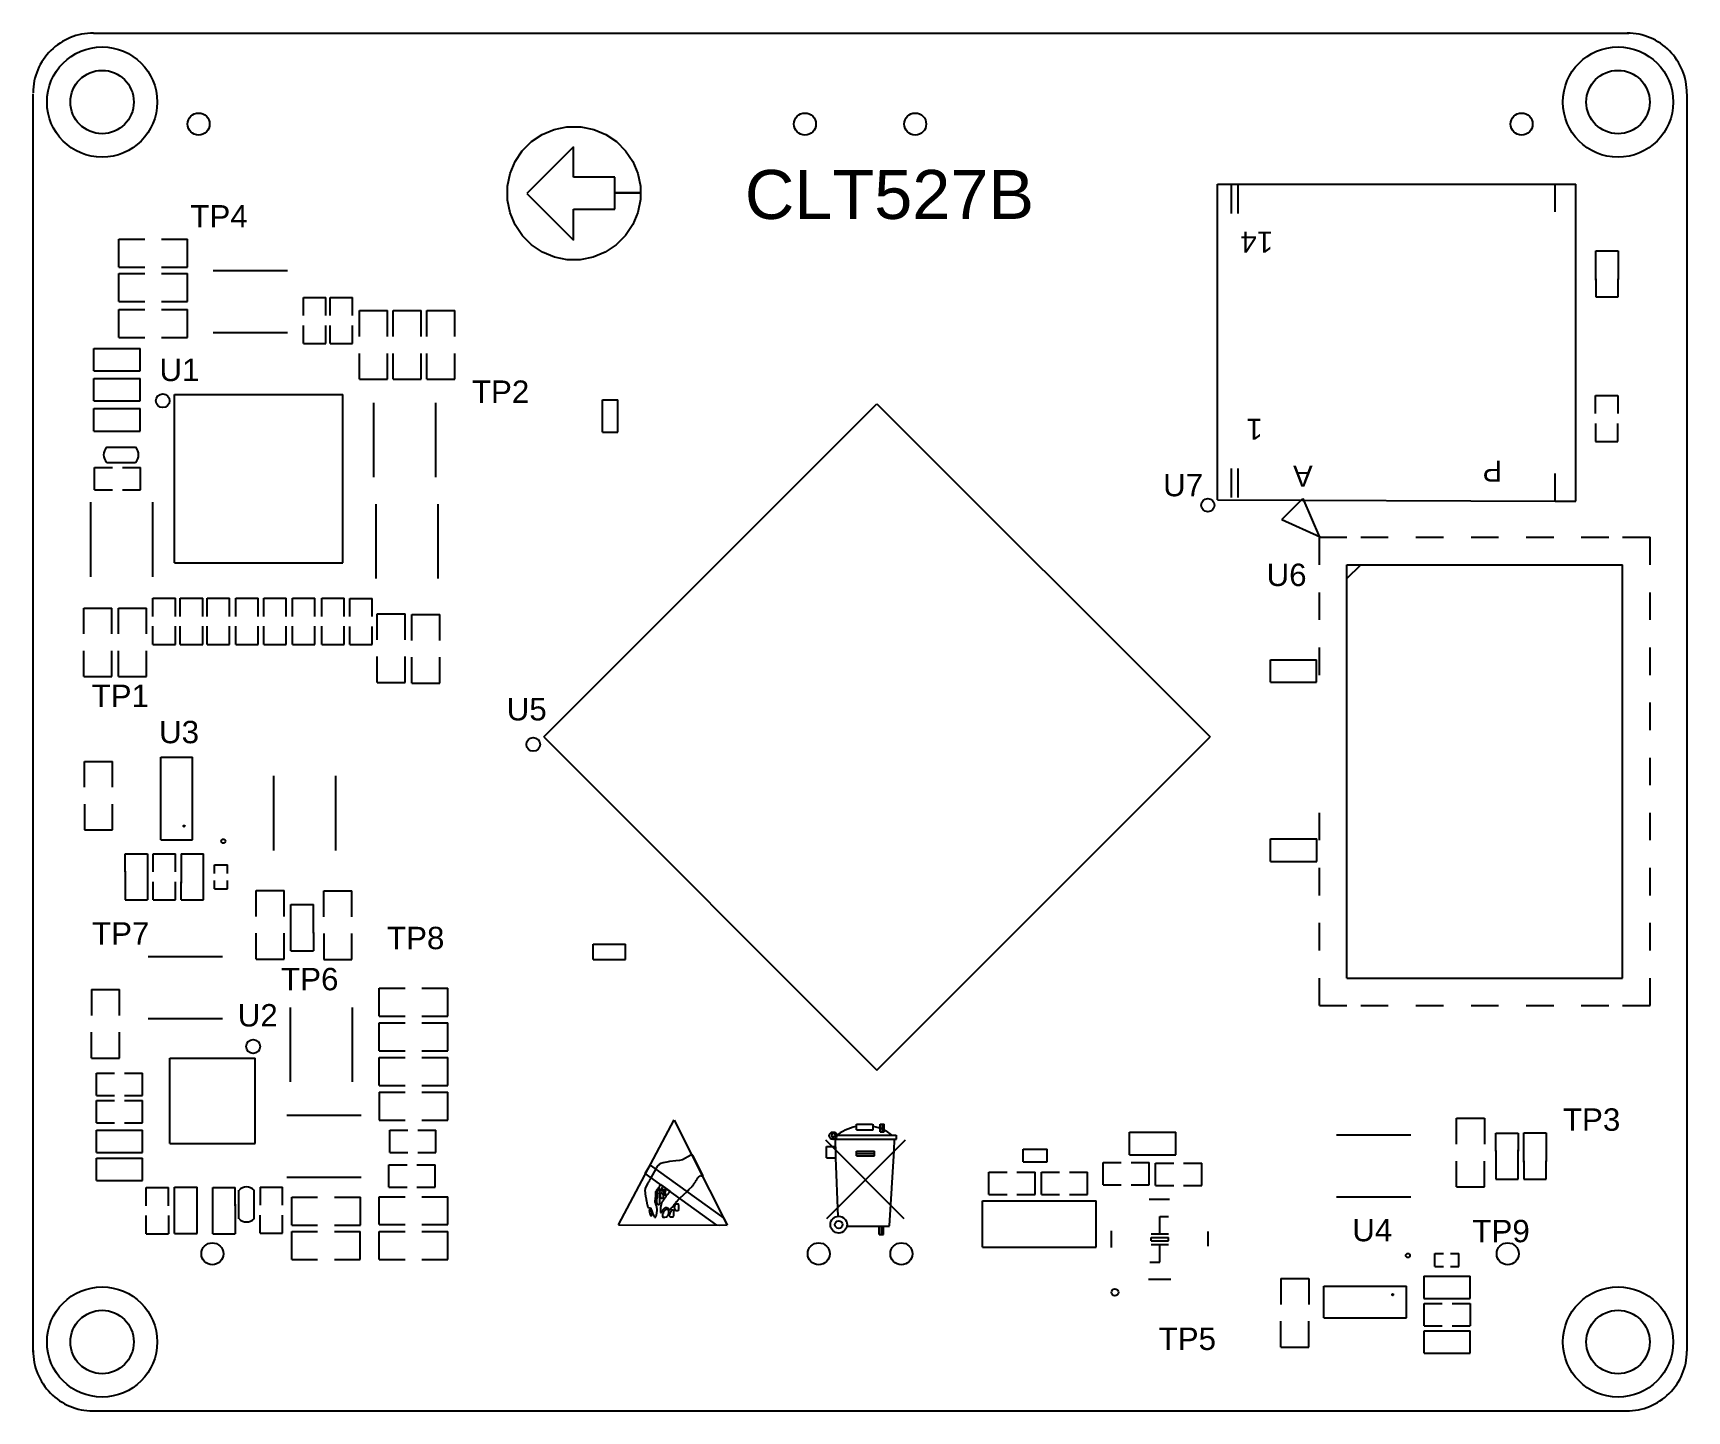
# Model space of a CAD drawing. Header units: inches. Extents: x 0 to 60, y 0 to 50.
import ezdxf

# ---------------------------------------------------------------- set-up
doc = ezdxf.new("R2010")
doc.units = ezdxf.units.IN
for name, color, linetype in [('Mechanical 1', 6, 'Continuous'), ('Multi-Layer', 9, 'Continuous'), ('Pad Holes', 156, 'Continuous'), ('Top Overlay', 2, 'Continuous')]:
    doc.layers.add(name, color=color, linetype=linetype)
doc.styles.add('Arial', font='', dxfattribs={"height": 0.2})
doc.styles.get('Arial').set_extended_font_data('Arial')

msp = doc.modelspace()

# ---------------------------------------------------------------- linework, layer by layer
at = {"layer": 'Mechanical 1'}
for p, q in [((2.185, 50.002), (57.9, 50.002)), ((0, 2.136), (0, 47.802)), ((60, 47.802), (60, 2.165)), ((2.096, 0.002), (57.816, 0.002))]:
    msp.add_line(p, q, dxfattribs=at)
for centre, start, end in [((2.173, 47.828), 89.67987, 179.67993), ((57.826, 47.83), 359.67987, 89.67993), ((2.175, 2.175), 179.67987, 269.67993), ((57.828, 2.177), 269.67987, 359.67993)]:
    msp.add_arc(centre, 2.175, start, end, dxfattribs=at)
at = {"layer": 'Multi-Layer'}
for centre, radius in [((2.503, 47.502), 2), ((57.503, 47.502), 2), ((6.003, 46.702), 0.4), ((28.003, 46.702), 0.4), ((32.003, 46.702), 0.4), ((54.003, 46.702), 0.4), ((6.503, 5.702), 0.4), ((28.503, 5.702), 0.4), ((31.503, 5.702), 0.4), ((53.503, 5.702), 0.4), ((2.503, 2.502), 2), ((57.503, 2.502), 2)]:
    msp.add_circle(centre, radius, dxfattribs=at)
at = {"layer": 'Pad Holes'}
for centre, radius in [((2.503, 47.502), 1.15), ((57.503, 47.502), 1.15), ((6.003, 46.702), 0.4), ((28.003, 46.702), 0.4), ((32.003, 46.702), 0.4), ((54.003, 46.702), 0.4), ((6.503, 5.702), 0.4), ((28.503, 5.702), 0.4), ((31.503, 5.702), 0.4), ((53.503, 5.702), 0.4), ((2.503, 2.502), 1.15), ((57.503, 2.502), 1.15)]:
    msp.add_circle(centre, radius, dxfattribs=at)
at = {"layer": 'Top Overlay'}
for p, q in [((18.082, 46.066), (18.473, 46.327)), ((18.473, 46.327), (18.907, 46.507)), ((18.907, 46.507), (19.369, 46.599)), ((19.369, 46.599), (19.604, 46.599)), ((19.604, 46.599), (19.604, 46.599)), ((19.604, 46.599), (19.642, 46.599)), ((19.642, 46.599), (19.877, 46.599)), ((19.877, 46.599), (20.339, 46.507)), ((20.339, 46.507), (20.774, 46.327)), ((20.774, 46.327), (21.165, 46.065)), ((17.488, 45.342), (17.749, 45.733)), ((17.749, 45.733), (18.082, 46.066)), ((19.609, 45.88), (17.916, 44.187)), ((19.609, 44.77), (19.609, 45.88)), ((21.165, 46.065), (21.498, 45.732)), ((21.498, 45.732), (21.76, 45.341)), ((17.308, 44.908), (17.488, 45.342)), ((21.76, 45.341), (21.94, 44.906)), ((17.216, 44.446), (17.308, 44.908)), ((17.216, 44.211), (17.216, 44.446)), ((21.105, 44.77), (19.609, 44.77)), ((21.105, 44.209), (21.105, 44.77)), ((21.94, 44.906), (22.032, 44.444)), ((22.032, 44.444), (22.032, 44.209)), ((42.974, 33.064), (42.974, 44.519)), ((42.974, 44.519), (43.724, 44.519)), ((43.474, 43.454), (43.474, 44.519)), ((43.724, 43.454), (43.724, 44.519)), ((43.724, 44.519), (55.974, 44.519)), ((54.224, 44.519), (55.224, 44.519)), ((55.224, 43.519), (55.224, 44.519)), ((55.224, 44.519), (55.974, 44.519)), ((55.974, 43.519), (55.974, 44.519)), ((17.216, 44.173), (17.216, 44.211)), ((17.216, 43.937), (17.216, 44.173)), ((17.216, 44.173), (17.216, 44.173)), ((17.308, 43.475), (17.216, 43.937)), ((17.916, 44.187), (19.609, 42.494)), ((22.029, 44.209), (21.105, 44.209)), ((21.105, 43.612), (21.105, 44.209)), ((21.105, 44.209), (22.032, 44.209)), ((22.032, 43.965), (21.939, 43.497)), ((22.032, 44.206), (22.029, 44.209)), ((22.032, 44.209), (22.032, 44.206)), ((22.032, 44.209), (22.032, 44.204)), ((22.032, 44.209), (22.032, 44.209)), ((22.032, 44.204), (22.032, 43.965)), ((17.488, 43.04), (17.308, 43.475)), ((19.609, 42.494), (19.609, 43.612)), ((19.609, 43.612), (21.105, 43.612)), ((21.939, 43.497), (21.756, 43.056)), ((55.974, 33.019), (55.974, 43.519)), ((17.75, 42.648), (17.488, 43.04)), ((18.084, 42.315), (17.75, 42.648)), ((21.491, 42.659), (21.154, 42.321)), ((21.756, 43.056), (21.491, 42.659)), ((3.112, 42.52), (4.051, 42.52)), ((3.112, 41.504), (3.112, 42.52)), ((4.661, 42.52), (5.601, 42.52)), ((5.601, 41.504), (5.601, 42.52)), ((18.475, 42.053), (18.084, 42.315)), ((18.911, 41.872), (18.475, 42.053)), ((20.757, 42.056), (20.316, 41.874)), ((21.154, 42.321), (20.757, 42.056)), ((56.693, 41.038), (56.693, 42.105)), ((56.693, 42.105), (57.506, 42.105)), ((57.506, 42.105), (57.506, 41.064)), ((3.112, 41.504), (4.051, 41.504)), ((4.661, 41.504), (5.601, 41.504)), ((19.373, 41.78), (18.911, 41.872)), ((19.609, 41.78), (19.373, 41.78)), ((19.847, 41.78), (19.609, 41.78)), ((20.316, 41.874), (19.847, 41.78)), ((3.112, 41.276), (4.051, 41.276)), ((3.112, 40.26), (3.112, 41.276)), ((4.661, 41.276), (5.601, 41.276)), ((5.601, 40.26), (5.601, 41.276)), ((6.532, 41.386), (9.232, 41.386)), ((56.693, 41.089), (56.693, 40.429)), ((57.506, 40.429), (57.506, 41.089)), ((3.112, 40.26), (4.051, 40.26)), ((4.661, 40.26), (5.601, 40.26)), ((9.812, 39.753), (9.812, 40.414)), ((9.812, 40.414), (10.625, 40.414)), ((10.625, 39.753), (10.625, 40.414)), ((10.778, 39.753), (10.778, 40.414)), ((10.778, 40.414), (11.59, 40.414)), ((11.59, 39.753), (11.59, 40.414)), ((56.693, 40.429), (57.506, 40.429)), ((3.112, 39.973), (4.051, 39.973)), ((3.112, 38.957), (3.112, 39.973)), ((4.661, 39.973), (5.601, 39.973)), ((5.601, 38.957), (5.601, 39.973)), ((11.846, 39.931), (12.862, 39.931)), ((11.846, 38.991), (11.846, 39.931)), ((12.862, 38.991), (12.862, 39.931)), ((13.062, 39.931), (14.078, 39.931)), ((13.062, 38.991), (13.062, 39.931)), ((14.078, 38.991), (14.078, 39.931)), ((14.281, 39.931), (15.297, 39.931)), ((14.281, 38.991), (14.281, 39.931)), ((15.297, 38.991), (15.297, 39.931)), ((6.532, 39.136), (9.232, 39.136)), ((9.812, 38.737), (9.812, 39.398)), ((10.625, 38.737), (10.625, 39.398)), ((10.778, 38.737), (10.778, 39.398)), ((11.59, 38.737), (11.59, 39.398)), ((2.207, 38.559), (3.249, 38.559)), ((2.207, 37.747), (2.207, 38.559)), ((3.112, 38.957), (4.051, 38.957)), ((3.223, 38.559), (3.884, 38.559)), ((3.884, 37.747), (3.884, 38.559)), ((4.661, 38.957), (5.601, 38.957)), ((9.812, 38.737), (10.625, 38.737)), ((10.778, 38.737), (11.59, 38.737)), ((11.846, 37.442), (11.846, 38.382)), ((12.862, 37.442), (12.862, 38.382)), ((13.062, 37.442), (13.062, 38.382)), ((14.078, 37.442), (14.078, 38.382)), ((14.281, 37.442), (14.281, 38.382)), ((15.297, 37.442), (15.297, 38.382)), ((2.207, 37.747), (3.274, 37.747)), ((2.207, 37.467), (3.249, 37.467)), ((2.207, 36.654), (2.207, 37.467)), ((3.223, 37.747), (3.884, 37.747)), ((3.223, 37.467), (3.884, 37.467)), ((3.884, 36.654), (3.884, 37.467)), ((11.846, 37.442), (12.862, 37.442)), ((13.062, 37.442), (14.078, 37.442)), ((14.281, 37.442), (15.297, 37.442)), ((2.207, 36.654), (3.274, 36.654)), ((3.223, 36.654), (3.884, 36.654)), ((5.131, 30.783), (5.131, 36.884)), ((5.131, 36.884), (11.232, 36.884)), ((11.232, 30.783), (11.232, 36.884)), ((20.658, 35.522), (20.658, 36.69)), ((20.658, 36.69), (21.217, 36.69)), ((21.217, 35.522), (21.217, 36.69)), ((56.68, 36.195), (56.68, 36.855)), ((56.68, 36.855), (57.493, 36.855)), ((57.493, 36.855), (57.493, 36.195)), ((2.207, 36.375), (3.249, 36.375)), ((2.207, 35.562), (2.207, 36.375)), ((3.223, 36.375), (3.884, 36.375)), ((3.884, 35.562), (3.884, 36.375)), ((12.366, 33.882), (12.366, 36.582)), ((14.616, 33.882), (14.616, 36.582)), ((18.526, 24.462), (30.617, 36.553)), ((30.617, 36.553), (42.708, 24.462)), ((2.207, 35.562), (3.274, 35.562)), ((3.223, 35.562), (3.884, 35.562)), ((20.658, 35.522), (21.217, 35.522)), ((56.68, 35.839), (56.68, 35.179)), ((57.493, 35.179), (57.493, 35.839)), ((2.672, 34.972), (3.714, 34.972)), ((56.68, 35.179), (57.493, 35.179)), ((2.223, 33.429), (2.223, 34.241)), ((2.223, 34.241), (2.883, 34.241)), ((2.672, 34.425), (3.714, 34.425)), ((3.239, 34.241), (3.899, 34.241)), ((3.899, 33.429), (3.899, 34.241)), ((43.474, 33.146), (43.474, 34.198)), ((43.724, 33.146), (43.724, 34.198)), ((55.224, 33.019), (55.224, 34.019)), ((2.223, 33.429), (2.883, 33.429)), ((3.239, 33.429), (3.899, 33.429)), ((42.974, 33.064), (55.224, 33.019)), ((45.303, 32.352), (46.065, 33.114)), ((46.065, 33.114), (46.669, 31.708)), ((55.224, 33.019), (55.974, 33.019)), ((2.097, 30.275), (2.097, 32.975)), ((4.347, 30.275), (4.347, 32.975)), ((12.441, 30.205), (12.441, 32.905)), ((14.691, 30.205), (14.691, 32.905)), ((45.303, 32.352), (46.7, 31.717)), ((46.669, 30.708), (46.669, 31.708)), ((46.669, 31.708), (47.669, 31.708)), ((48.169, 31.708), (49.169, 31.708)), ((50.169, 31.708), (51.169, 31.708)), ((52.169, 31.708), (53.169, 31.708)), ((54.169, 31.708), (55.169, 31.708)), ((56.169, 31.708), (57.169, 31.708)), ((57.669, 31.708), (58.669, 31.708)), ((58.669, 30.708), (58.669, 31.708)), ((5.131, 30.783), (11.232, 30.783)), ((47.669, 30.708), (57.669, 30.708)), ((47.669, 15.708), (47.669, 30.708)), ((47.669, 30.208), (48.169, 30.708)), ((57.669, 15.708), (57.669, 30.708)), ((4.347, 29.492), (5.16, 29.492)), ((4.347, 28.831), (4.347, 29.492)), ((5.16, 28.831), (5.16, 29.492)), ((5.338, 29.492), (6.151, 29.492)), ((5.338, 28.831), (5.338, 29.492)), ((6.151, 28.831), (6.151, 29.492)), ((6.312, 29.492), (7.125, 29.492)), ((6.312, 28.831), (6.312, 29.492)), ((7.125, 28.831), (7.125, 29.492)), ((7.353, 29.492), (8.166, 29.492)), ((7.353, 28.831), (7.353, 29.492)), ((8.166, 28.831), (8.166, 29.492)), ((8.369, 29.492), (9.182, 29.492)), ((8.369, 28.831), (8.369, 29.492)), ((9.182, 28.831), (9.182, 29.492)), ((9.411, 29.492), (10.224, 29.492)), ((9.411, 28.831), (9.411, 29.492)), ((10.224, 28.831), (10.224, 29.492)), ((10.478, 29.492), (11.29, 29.492)), ((10.478, 28.831), (10.478, 29.492)), ((11.29, 28.831), (11.29, 29.492)), ((11.491, 28.829), (11.491, 29.489)), ((11.491, 29.489), (12.304, 29.489)), ((12.304, 28.829), (12.304, 29.489)), ((46.669, 28.708), (46.669, 29.708)), ((58.669, 28.708), (58.669, 29.708)), ((1.834, 28.199), (1.834, 29.139)), ((1.834, 29.139), (2.85, 29.139)), ((2.85, 28.199), (2.85, 29.139)), ((3.101, 28.199), (3.101, 29.139)), ((3.101, 29.139), (4.117, 29.139)), ((4.117, 28.199), (4.117, 29.139)), ((12.481, 28.925), (13.497, 28.925)), ((12.481, 27.985), (12.481, 28.925)), ((13.497, 27.985), (13.497, 28.925)), ((13.734, 27.96), (13.734, 28.9)), ((13.734, 28.9), (14.75, 28.9)), ((14.75, 27.96), (14.75, 28.9)), ((4.347, 27.815), (4.347, 28.476)), ((5.16, 27.815), (5.16, 28.476)), ((5.338, 27.815), (5.338, 28.476)), ((6.151, 27.815), (6.151, 28.476)), ((6.312, 27.815), (6.312, 28.476)), ((7.125, 27.815), (7.125, 28.476)), ((7.353, 27.815), (7.353, 28.476)), ((8.166, 27.815), (8.166, 28.476)), ((8.369, 27.815), (8.369, 28.476)), ((9.182, 27.815), (9.182, 28.476)), ((9.411, 27.815), (9.411, 28.476)), ((10.224, 27.815), (10.224, 28.476)), ((10.478, 27.815), (10.478, 28.476)), ((11.29, 27.815), (11.29, 28.476)), ((11.491, 27.813), (11.491, 28.473)), ((12.304, 27.813), (12.304, 28.473)), ((4.347, 27.815), (5.16, 27.815)), ((5.338, 27.815), (6.151, 27.815)), ((6.312, 27.815), (7.125, 27.815)), ((7.353, 27.815), (8.166, 27.815)), ((8.369, 27.815), (9.182, 27.815)), ((9.411, 27.815), (10.224, 27.815)), ((10.478, 27.815), (11.29, 27.815)), ((11.491, 27.813), (12.304, 27.813)), ((46.669, 26.708), (46.669, 27.708)), ((58.669, 26.708), (58.669, 27.708)), ((1.834, 26.649), (1.834, 27.589)), ((2.85, 26.649), (2.85, 27.589)), ((3.101, 26.649), (3.101, 27.589)), ((4.117, 26.649), (4.117, 27.589)), ((12.481, 26.436), (12.481, 27.376)), ((13.497, 26.436), (13.497, 27.376)), ((13.734, 26.411), (13.734, 27.35)), ((14.75, 26.411), (14.75, 27.35)), ((44.89, 27.256), (45.931, 27.256)), ((44.89, 26.444), (44.89, 27.256)), ((45.906, 27.256), (46.566, 27.256)), ((46.566, 26.444), (46.566, 27.256)), ((1.834, 26.649), (2.85, 26.649)), ((3.101, 26.649), (4.117, 26.649)), ((12.481, 26.436), (13.497, 26.436)), ((13.734, 26.411), (14.75, 26.411)), ((44.89, 26.444), (45.957, 26.444)), ((45.906, 26.444), (46.566, 26.444)), ((58.669, 24.708), (58.669, 25.708)), ((18.526, 24.462), (30.617, 12.371)), ((30.617, 12.371), (42.708, 24.462)), ((1.861, 22.634), (1.861, 23.573)), ((1.861, 23.573), (2.877, 23.573)), ((2.877, 22.634), (2.877, 23.573)), ((4.638, 23.727), (5.781, 23.727)), ((4.638, 20.727), (4.638, 23.727)), ((5.781, 20.727), (5.781, 23.727)), ((58.669, 22.708), (58.669, 23.708)), ((8.738, 20.345), (8.738, 23.045)), ((10.988, 20.345), (10.988, 23.045)), ((1.861, 22.024), (1.861, 21.084)), ((2.877, 21.084), (2.877, 22.024)), ((46.669, 20.708), (46.669, 21.708)), ((58.669, 20.708), (58.669, 21.708)), ((1.861, 21.084), (2.877, 21.084)), ((4.638, 20.727), (5.781, 20.727)), ((44.9, 20.757), (45.941, 20.757)), ((44.9, 19.944), (44.9, 20.757)), ((45.916, 20.757), (46.576, 20.757)), ((46.576, 19.944), (46.576, 20.757)), ((3.335, 20.222), (4.148, 20.222)), ((3.335, 19.562), (3.335, 20.222)), ((4.148, 20.222), (4.148, 19.562)), ((4.351, 19.562), (4.351, 20.222)), ((4.351, 20.222), (5.164, 20.222)), ((5.164, 19.562), (5.164, 20.222)), ((5.367, 20.222), (6.18, 20.222)), ((5.367, 20.222), (5.367, 19.155)), ((6.18, 19.181), (6.18, 20.222)), ((6.576, 19.509), (6.576, 19.817)), ((6.576, 19.817), (7.054, 19.817)), ((7.054, 19.509), (7.054, 19.817)), ((44.9, 19.944), (45.967, 19.944)), ((45.916, 19.944), (46.576, 19.944)), ((3.335, 19.587), (3.335, 18.546)), ((4.148, 19.613), (4.148, 18.546)), ((4.351, 18.546), (4.351, 19.206)), ((5.164, 18.546), (5.164, 19.206)), ((5.367, 18.546), (5.367, 19.206)), ((6.18, 18.546), (6.18, 19.206)), ((6.576, 18.951), (6.576, 19.255)), ((7.054, 18.951), (7.054, 19.255)), ((46.669, 18.708), (46.669, 19.708)), ((58.669, 18.708), (58.669, 19.708)), ((6.576, 18.951), (7.054, 18.951)), ((8.087, 18.882), (9.103, 18.882)), ((8.087, 17.943), (8.087, 18.882)), ((9.103, 17.943), (9.103, 18.882)), ((10.547, 17.936), (10.547, 18.876)), ((10.547, 18.876), (11.563, 18.876)), ((11.563, 17.936), (11.563, 18.876)), ((3.335, 18.546), (4.148, 18.546)), ((4.351, 18.546), (5.164, 18.546)), ((5.367, 18.546), (6.18, 18.546)), ((9.355, 18.374), (10.168, 18.374)), ((9.355, 17.308), (9.355, 18.374)), ((10.168, 17.333), (10.168, 18.374)), ((46.669, 16.708), (46.669, 17.708)), ((58.669, 16.708), (58.669, 17.708)), ((8.087, 16.393), (8.087, 17.333)), ((9.103, 16.393), (9.103, 17.333)), ((9.355, 16.698), (9.355, 17.358)), ((10.168, 17.358), (10.168, 16.698)), ((10.547, 17.327), (10.547, 16.387)), ((11.563, 16.387), (11.563, 17.327)), ((20.323, 16.383), (20.323, 16.941)), ((20.323, 16.941), (21.491, 16.941)), ((21.491, 16.383), (21.491, 16.941)), ((4.17, 16.494), (6.87, 16.494)), ((8.087, 16.393), (9.103, 16.393)), ((9.355, 16.698), (10.168, 16.698)), ((10.547, 16.387), (11.563, 16.387)), ((20.323, 16.383), (21.491, 16.383)), ((46.669, 14.708), (46.669, 15.708)), ((47.669, 15.708), (57.669, 15.708)), ((58.669, 14.708), (58.669, 15.708)), ((2.115, 15.293), (3.131, 15.293)), ((2.115, 15.293), (2.115, 14.353)), ((3.131, 14.353), (3.131, 15.293)), ((12.556, 15.345), (13.495, 15.345)), ((12.556, 14.329), (12.556, 15.345)), ((14.105, 15.345), (15.045, 15.345)), ((15.045, 14.329), (15.045, 15.345)), ((9.341, 11.939), (9.341, 14.639)), ((11.591, 11.939), (11.591, 14.639)), ((46.669, 14.708), (47.669, 14.708)), ((48.169, 14.708), (49.169, 14.708)), ((50.169, 14.708), (51.169, 14.708)), ((52.169, 14.708), (53.169, 14.708)), ((54.169, 14.708), (55.169, 14.708)), ((56.169, 14.708), (57.169, 14.708)), ((57.669, 14.708), (58.669, 14.708)), ((4.17, 14.244), (6.87, 14.244)), ((12.556, 14.329), (13.495, 14.329)), ((12.556, 13.071), (12.556, 14.087)), ((12.556, 14.087), (13.495, 14.087)), ((14.105, 14.329), (15.045, 14.329)), ((14.105, 14.087), (15.045, 14.087)), ((15.045, 13.071), (15.045, 14.087)), ((2.115, 12.804), (2.115, 13.744)), ((3.131, 12.804), (3.131, 13.744)), ((2.115, 12.804), (3.131, 12.804)), ((4.955, 9.708), (4.955, 12.806)), ((4.955, 12.806), (8.053, 12.806)), ((8.053, 9.708), (8.053, 12.806)), ((12.556, 13.071), (13.495, 13.071)), ((12.556, 11.814), (12.556, 12.83)), ((12.556, 12.83), (13.495, 12.83)), ((14.105, 13.071), (15.045, 13.071)), ((14.105, 12.83), (15.045, 12.83)), ((15.045, 11.814), (15.045, 12.83)), ((2.294, 12.263), (2.954, 12.263)), ((2.294, 11.45), (2.294, 12.263)), ((3.31, 12.263), (3.97, 12.263)), ((3.97, 11.45), (3.97, 12.263)), ((2.294, 11.45), (2.954, 11.45)), ((3.31, 11.45), (3.97, 11.45)), ((12.556, 11.814), (13.495, 11.814)), ((12.556, 11.563), (12.556, 10.547)), ((12.556, 11.563), (13.495, 11.563)), ((14.105, 11.814), (15.045, 11.814)), ((14.105, 11.563), (15.045, 11.563)), ((15.045, 10.547), (15.045, 11.563)), ((2.294, 11.272), (2.954, 11.272)), ((2.294, 10.459), (2.294, 11.272)), ((3.31, 11.272), (3.97, 11.272)), ((3.97, 10.459), (3.97, 11.272)), ((2.294, 10.459), (2.954, 10.459)), ((3.31, 10.459), (3.97, 10.459)), ((9.199, 10.728), (11.899, 10.728)), ((12.556, 10.547), (13.495, 10.547)), ((14.105, 10.547), (15.045, 10.547)), ((21.241, 6.759), (23.256, 10.568)), ((23.263, 10.555), (25.18, 6.746)), ((29.871, 10.201), (29.871, 10.407)), ((29.871, 10.407), (30.454, 10.407)), ((30.472, 10.201), (30.472, 10.407)), ((30.729, 10.132), (30.729, 10.407)), ((30.729, 10.407), (30.883, 10.407)), ((30.798, 10.407), (30.815, 10.407)), ((30.815, 10.166), (30.815, 10.407)), ((30.883, 10.132), (30.883, 10.407)), ((51.645, 10.619), (52.661, 10.619)), ((51.645, 9.68), (51.645, 10.619)), ((52.661, 10.619), (52.661, 9.68)), ((2.294, 10.19), (3.335, 10.19)), ((2.294, 9.377), (2.294, 10.19)), ((3.31, 10.19), (3.97, 10.19)), ((3.97, 9.377), (3.97, 10.19)), ((4.955, 9.708), (8.053, 9.708)), ((12.937, 10.188), (13.597, 10.188)), ((12.937, 9.375), (12.937, 10.188)), ((13.953, 10.188), (14.613, 10.188)), ((14.613, 9.375), (14.613, 10.188)), ((23.568, 9.905), (23.62, 9.905)), ((28.743, 9.837), (31.595, 6.984)), ((28.798, 6.983), (31.655, 9.84)), ((28.979, 9.961), (28.979, 10.029)), ((29.048, 9.961), (29.048, 9.978)), ((29.082, 10.012), (29.082, 10.029)), ((29.099, 10.012), (29.116, 9.188)), ((29.116, 9.868), (31.323, 9.868)), ((29.15, 10.012), (31.312, 10.012)), ((29.871, 10.201), (30.472, 10.201)), ((30.729, 10.132), (30.883, 10.132)), ((31.244, 9.446), (31.25, 9.868)), ((31.323, 9.868), (31.323, 10.003)), ((39.784, 9.299), (39.784, 10.111)), ((39.784, 10.111), (40.826, 10.111)), ((40.8, 10.111), (41.461, 10.111)), ((41.461, 9.299), (41.461, 10.111)), ((47.291, 10.02), (49.991, 10.02)), ((53.069, 10.086), (53.881, 10.086)), ((53.069, 9.426), (53.069, 10.086)), ((53.881, 10.086), (53.881, 9.426)), ((54.082, 9.024), (54.082, 10.091)), ((54.082, 10.091), (54.895, 10.091)), ((54.895, 10.091), (54.895, 9.05)), ((2.294, 9.377), (3.361, 9.377)), ((2.294, 9.174), (3.335, 9.174)), ((2.294, 8.361), (2.294, 9.174)), ((3.31, 9.377), (3.97, 9.377)), ((3.31, 9.174), (3.97, 9.174)), ((3.97, 8.361), (3.97, 9.174)), ((12.937, 9.375), (13.597, 9.375)), ((13.953, 9.375), (14.613, 9.375)), ((22.853, 9.008), (22.775, 8.982)), ((22.918, 9.021), (22.853, 9.008)), ((22.996, 9.034), (22.918, 9.021)), ((23.087, 9.047), (22.996, 9.034)), ((23.321, 9.073), (23.087, 9.047)), ((23.451, 9.086), (23.321, 9.073)), ((23.555, 9.112), (23.451, 9.086)), ((23.867, 9.281), (23.555, 9.112)), ((23.932, 9.281), (23.867, 9.281)), ((24.309, 8.527), (23.932, 9.281)), ((28.79, 9.6), (29.099, 9.6)), ((28.79, 9.188), (28.79, 9.6)), ((28.79, 9.188), (29.116, 9.188)), ((29.116, 9.188), (29.202, 7.061)), ((29.871, 9.253), (29.871, 9.424)), ((29.871, 9.424), (30.523, 9.424)), ((29.871, 9.338), (30.523, 9.338)), ((29.871, 9.253), (30.523, 9.253)), ((30.523, 9.253), (30.523, 9.424)), ((31.072, 6.718), (31.244, 9.446)), ((35.924, 9.504), (36.787, 9.504)), ((35.924, 9.042), (35.924, 9.504)), ((35.924, 9.042), (36.787, 9.042)), ((36.787, 9.042), (36.787, 9.504)), ((38.819, 9.019), (39.48, 9.019)), ((38.819, 8.206), (38.819, 9.019)), ((39.784, 9.299), (40.851, 9.299)), ((39.835, 9.019), (40.496, 9.019)), ((40.496, 8.206), (40.496, 9.019)), ((40.8, 9.299), (41.461, 9.299)), ((51.645, 8.13), (51.645, 9.07)), ((52.661, 8.13), (52.661, 9.07)), ((53.069, 9.451), (53.069, 8.41)), ((53.881, 8.41), (53.881, 9.476)), ((54.082, 9.075), (54.082, 8.415)), ((54.895, 8.415), (54.895, 9.075)), ((9.199, 8.478), (11.899, 8.478)), ((12.911, 8.933), (13.572, 8.933)), ((12.911, 8.12), (12.911, 8.933)), ((13.927, 8.933), (14.588, 8.933)), ((14.588, 8.12), (14.588, 8.933)), ((22.203, 8.618), (22.385, 8.921)), ((24.803, 6.747), (22.203, 8.618)), ((22.398, 8.436), (22.372, 8.41)), ((22.372, 8.41), (22.372, 8.384)), ((22.385, 8.921), (25.063, 6.993)), ((22.411, 8.462), (22.398, 8.449)), ((22.398, 8.449), (22.398, 8.436)), ((22.593, 8.787), (22.411, 8.462)), ((22.606, 8.813), (22.593, 8.8)), ((22.593, 8.8), (22.593, 8.787)), ((22.619, 8.839), (22.606, 8.813)), ((22.632, 8.852), (22.619, 8.839)), ((22.645, 8.878), (22.632, 8.852)), ((22.71, 8.943), (22.645, 8.878)), ((22.736, 8.956), (22.71, 8.943)), ((22.749, 8.969), (22.736, 8.956)), ((22.775, 8.982), (22.749, 8.969)), ((24.075, 8.397), (24.088, 8.41)), ((24.088, 8.423), (24.101, 8.436)), ((24.088, 8.41), (24.088, 8.423)), ((24.101, 8.449), (24.114, 8.462)), ((24.101, 8.436), (24.101, 8.449)), ((24.114, 8.475), (24.14, 8.488)), ((24.114, 8.462), (24.114, 8.475)), ((24.14, 8.488), (24.153, 8.501)), ((24.153, 8.501), (24.231, 8.54)), ((24.231, 8.54), (24.244, 8.527)), ((24.244, 8.527), (24.309, 8.527)), ((34.679, 8.664), (35.339, 8.664)), ((34.679, 7.851), (34.679, 8.664)), ((35.695, 8.664), (36.355, 8.664)), ((36.355, 7.851), (36.355, 8.664)), ((36.584, 8.664), (37.244, 8.664)), ((36.584, 7.851), (36.584, 8.664)), ((37.6, 8.664), (38.26, 8.664)), ((38.26, 7.851), (38.26, 8.664)), ((40.724, 8.994), (41.385, 8.994)), ((40.724, 8.181), (40.724, 8.994)), ((41.74, 8.994), (42.401, 8.994)), ((42.401, 8.181), (42.401, 8.994)), ((53.069, 8.41), (53.881, 8.41)), ((54.082, 8.415), (54.895, 8.415)), ((2.294, 8.361), (3.361, 8.361)), ((3.31, 8.361), (3.97, 8.361)), ((4.097, 7.447), (4.097, 8.107)), ((4.097, 8.107), (4.91, 8.107)), ((4.91, 7.447), (4.91, 8.107)), ((5.133, 8.115), (5.946, 8.115)), ((5.133, 7.455), (5.133, 8.115)), ((5.946, 7.455), (5.946, 8.115)), ((6.515, 8.108), (7.328, 8.108)), ((6.515, 7.447), (6.515, 8.108)), ((7.328, 7.447), (7.328, 8.108)), ((7.468, 6.975), (7.468, 8.017)), ((8.016, 6.975), (8.016, 8.017)), ((8.237, 8.125), (8.237, 7.465)), ((8.237, 8.125), (9.05, 8.125)), ((9.05, 7.465), (9.05, 8.125)), ((12.911, 8.12), (13.572, 8.12)), ((13.927, 8.12), (14.588, 8.12)), ((22.203, 8.033), (22.19, 8.02)), ((22.19, 8.02), (22.19, 7.968)), ((22.19, 7.968), (22.203, 7.955)), ((22.294, 8.254), (22.203, 8.072)), ((22.203, 8.072), (22.203, 8.033)), ((22.203, 7.955), (22.203, 7.838)), ((22.203, 7.838), (22.216, 7.825)), ((22.216, 7.825), (22.216, 7.773)), ((22.307, 8.267), (22.294, 8.254)), ((22.32, 8.293), (22.307, 8.28)), ((22.307, 8.28), (22.307, 8.267)), ((22.346, 8.332), (22.32, 8.306)), ((22.32, 8.306), (22.32, 8.293)), ((22.372, 8.384), (22.346, 8.358)), ((22.346, 8.358), (22.346, 8.332)), ((22.593, 7.968), (22.632, 8.007)), ((22.593, 7.76), (22.593, 7.968)), ((22.632, 8.02), (22.671, 8.059)), ((22.632, 8.007), (22.632, 8.02)), ((22.645, 7.877), (22.632, 7.864)), ((22.632, 7.864), (22.632, 7.695)), ((22.658, 7.994), (22.645, 7.981)), ((22.645, 7.981), (22.645, 7.877)), ((22.684, 8.033), (22.658, 8.007)), ((22.658, 8.007), (22.658, 7.994)), ((22.671, 8.072), (22.697, 8.098)), ((22.671, 8.059), (22.671, 8.072)), ((22.71, 8.072), (22.684, 8.046)), ((22.684, 8.046), (22.684, 8.033)), ((22.697, 8.111), (22.723, 8.137)), ((22.697, 8.098), (22.697, 8.111)), ((22.736, 8.072), (22.71, 8.072)), ((22.723, 8.15), (22.736, 8.163)), ((22.723, 8.137), (22.723, 8.15)), ((22.723, 7.903), (22.736, 7.916)), ((22.723, 7.734), (22.723, 7.903)), ((22.736, 8.176), (22.749, 8.189)), ((22.736, 8.163), (22.736, 8.176)), ((22.736, 7.916), (22.736, 8.072)), ((22.749, 8.202), (22.762, 8.215)), ((22.749, 8.189), (22.749, 8.202)), ((22.788, 7.903), (22.749, 7.864)), ((22.749, 7.864), (22.749, 7.786)), ((22.762, 8.215), (23.1, 7.981)), ((22.801, 8.085), (22.788, 8.072)), ((22.788, 8.072), (22.788, 7.994)), ((22.788, 7.994), (22.801, 7.981)), ((22.801, 7.903), (22.788, 7.903)), ((22.84, 8.085), (22.801, 8.085)), ((22.801, 7.981), (22.814, 7.981)), ((22.827, 7.89), (22.801, 7.903)), ((22.814, 7.981), (22.84, 7.994)), ((22.84, 7.877), (22.827, 7.89)), ((22.84, 7.994), (22.84, 8.085)), ((22.84, 7.864), (22.84, 7.877)), ((22.853, 7.851), (22.84, 7.864)), ((22.853, 7.838), (22.853, 7.851)), ((22.866, 7.825), (22.853, 7.838)), ((22.879, 8.007), (22.866, 7.994)), ((22.866, 7.994), (22.866, 7.89)), ((22.866, 7.89), (22.879, 7.877)), ((22.866, 7.734), (22.866, 7.825)), ((22.918, 8.02), (22.879, 8.007)), ((22.879, 7.877), (22.879, 7.864)), ((22.879, 7.864), (22.892, 7.851)), ((22.892, 7.851), (22.892, 7.838)), ((22.892, 7.838), (22.944, 7.838)), ((22.944, 8.02), (22.918, 8.02)), ((22.931, 7.929), (22.944, 7.942)), ((22.931, 7.916), (22.931, 7.929)), ((22.944, 7.903), (22.931, 7.916)), ((22.957, 8.007), (22.944, 8.02)), ((22.944, 7.968), (22.957, 7.981)), ((22.944, 7.942), (22.944, 7.968)), ((22.944, 7.838), (22.944, 7.903)), ((22.957, 7.981), (22.957, 8.007)), ((22.996, 7.825), (22.957, 7.786)), ((23.035, 7.877), (22.996, 7.838)), ((22.996, 7.838), (22.996, 7.825)), ((23.061, 7.916), (23.035, 7.89)), ((23.035, 7.89), (23.035, 7.877)), ((23.087, 7.955), (23.061, 7.929)), ((23.061, 7.929), (23.061, 7.916)), ((23.1, 7.981), (23.087, 7.968)), ((23.087, 7.968), (23.087, 7.955)), ((23.464, 7.721), (23.737, 7.981)), ((23.737, 7.981), (23.763, 7.994)), ((23.763, 8.007), (23.776, 8.02)), ((23.763, 7.994), (23.763, 8.007)), ((23.776, 8.02), (23.802, 8.033)), ((23.802, 8.046), (23.906, 8.15)), ((23.802, 8.033), (23.802, 8.046)), ((23.906, 8.163), (23.971, 8.228)), ((23.906, 8.15), (23.906, 8.163)), ((23.971, 8.241), (24.01, 8.28)), ((23.971, 8.228), (23.971, 8.241)), ((24.01, 8.293), (24.049, 8.332)), ((24.01, 8.28), (24.01, 8.293)), ((24.049, 8.345), (24.062, 8.358)), ((24.049, 8.332), (24.049, 8.345)), ((24.062, 8.371), (24.075, 8.384)), ((24.062, 8.358), (24.062, 8.371)), ((24.075, 8.384), (24.075, 8.397)), ((34.679, 7.851), (35.339, 7.851)), ((35.695, 7.851), (36.355, 7.851)), ((36.584, 7.851), (37.244, 7.851)), ((37.6, 7.851), (38.26, 7.851)), ((38.819, 8.206), (39.48, 8.206)), ((39.835, 8.206), (40.496, 8.206)), ((40.724, 8.181), (41.385, 8.181)), ((41.74, 8.181), (42.401, 8.181)), ((51.645, 8.13), (52.661, 8.13)), ((5.133, 6.439), (5.133, 7.48)), ((5.946, 6.439), (5.946, 7.506)), ((6.515, 6.431), (6.515, 7.473)), ((7.328, 7.498), (7.328, 6.431)), ((9.383, 6.737), (9.383, 7.753)), ((9.383, 7.753), (10.323, 7.753)), ((10.933, 7.753), (11.872, 7.753)), ((11.872, 6.737), (11.872, 7.753)), ((12.556, 6.76), (12.556, 7.776)), ((12.556, 7.776), (13.495, 7.776)), ((14.105, 7.776), (15.045, 7.776)), ((15.045, 6.76), (15.045, 7.776)), ((22.216, 7.773), (22.229, 7.76)), ((22.229, 7.76), (22.229, 7.721)), ((22.229, 7.721), (22.242, 7.708)), ((22.242, 7.708), (22.242, 7.643)), ((22.242, 7.643), (22.255, 7.63)), ((22.255, 7.63), (22.255, 7.591)), ((22.255, 7.591), (22.268, 7.578)), ((22.268, 7.578), (22.268, 7.513)), ((22.268, 7.513), (22.281, 7.5)), ((22.281, 7.5), (22.281, 7.474)), ((22.281, 7.474), (22.294, 7.461)), ((22.294, 7.461), (22.294, 7.422)), ((22.294, 7.422), (22.307, 7.409)), ((22.307, 7.409), (22.307, 7.383)), ((22.307, 7.383), (22.398, 7.37)), ((22.359, 7.292), (22.346, 7.279)), ((22.346, 7.279), (22.346, 7.253)), ((22.346, 7.253), (22.359, 7.24)), ((22.372, 7.331), (22.359, 7.318)), ((22.359, 7.318), (22.359, 7.292)), ((22.359, 7.24), (22.359, 7.188)), ((22.385, 7.331), (22.372, 7.331)), ((22.411, 7.305), (22.385, 7.331)), ((22.398, 7.37), (22.411, 7.357)), ((22.411, 7.357), (22.411, 7.331)), ((22.411, 7.331), (22.424, 7.318)), ((22.463, 7.201), (22.411, 7.305)), ((22.424, 7.318), (22.424, 7.305)), ((22.424, 7.305), (22.437, 7.292)), ((22.437, 7.292), (22.45, 7.266)), ((22.45, 7.266), (22.45, 7.253)), ((22.45, 7.253), (22.476, 7.175)), ((22.463, 7.11), (22.463, 7.201)), ((22.567, 7.643), (22.58, 7.656)), ((22.567, 7.565), (22.567, 7.643)), ((22.58, 7.552), (22.567, 7.565)), ((22.58, 7.747), (22.593, 7.76)), ((22.58, 7.656), (22.58, 7.747)), ((22.58, 7.539), (22.58, 7.552)), ((22.593, 7.526), (22.58, 7.539)), ((22.593, 7.487), (22.593, 7.526)), ((22.606, 7.474), (22.593, 7.487)), ((22.606, 7.461), (22.606, 7.474)), ((22.619, 7.448), (22.606, 7.461)), ((22.632, 7.695), (22.619, 7.682)), ((22.619, 7.682), (22.619, 7.565)), ((22.619, 7.565), (22.632, 7.552)), ((22.619, 7.435), (22.619, 7.448)), ((22.632, 7.422), (22.619, 7.435)), ((22.632, 7.552), (22.632, 7.539)), ((22.632, 7.539), (22.645, 7.526)), ((22.632, 7.357), (22.632, 7.422)), ((22.645, 7.344), (22.632, 7.357)), ((22.632, 7.227), (22.645, 7.24)), ((22.632, 7.149), (22.632, 7.227)), ((22.645, 7.526), (22.645, 7.513)), ((22.645, 7.513), (22.671, 7.487)), ((22.645, 7.24), (22.645, 7.344)), ((22.671, 7.487), (22.71, 7.487)), ((22.71, 7.487), (22.723, 7.5)), ((22.736, 7.721), (22.723, 7.734)), ((22.723, 7.513), (22.736, 7.526)), ((22.723, 7.5), (22.723, 7.513)), ((22.736, 7.526), (22.736, 7.721)), ((22.749, 7.786), (22.762, 7.773)), ((22.762, 7.773), (22.762, 7.76)), ((22.762, 7.76), (22.775, 7.747)), ((22.775, 7.422), (22.762, 7.409)), ((22.762, 7.409), (22.762, 7.201)), ((22.762, 7.201), (22.775, 7.201)), ((22.775, 7.747), (22.775, 7.734)), ((22.775, 7.734), (22.788, 7.721)), ((22.788, 7.474), (22.775, 7.461)), ((22.775, 7.461), (22.775, 7.422)), ((22.775, 7.201), (22.827, 7.227)), ((22.788, 7.721), (22.853, 7.721)), ((22.801, 7.526), (22.788, 7.513)), ((22.788, 7.513), (22.788, 7.474)), ((22.814, 7.565), (22.801, 7.552)), ((22.801, 7.552), (22.801, 7.526)), ((22.827, 7.591), (22.814, 7.578)), ((22.814, 7.578), (22.814, 7.565)), ((22.853, 7.63), (22.827, 7.604)), ((22.827, 7.604), (22.827, 7.591)), ((22.827, 7.253), (22.84, 7.266)), ((22.827, 7.227), (22.827, 7.253)), ((22.84, 7.279), (22.853, 7.292)), ((22.84, 7.266), (22.84, 7.279)), ((22.853, 7.721), (22.866, 7.734)), ((22.892, 7.682), (22.853, 7.643)), ((22.853, 7.643), (22.853, 7.63)), ((22.853, 7.305), (22.931, 7.383)), ((22.853, 7.292), (22.853, 7.305)), ((22.866, 7.214), (22.853, 7.201)), ((22.853, 7.201), (22.853, 7.162)), ((22.892, 7.253), (22.866, 7.227)), ((22.866, 7.227), (22.866, 7.214)), ((22.931, 7.734), (22.892, 7.695)), ((22.892, 7.695), (22.892, 7.682)), ((22.918, 7.292), (22.892, 7.266)), ((22.892, 7.266), (22.892, 7.253)), ((22.957, 7.305), (22.918, 7.292)), ((22.957, 7.773), (22.931, 7.747)), ((22.931, 7.747), (22.931, 7.734)), ((22.931, 7.383), (23.009, 7.383)), ((22.957, 7.786), (22.957, 7.773)), ((23.009, 7.305), (22.957, 7.305)), ((23.009, 7.383), (23.009, 7.37)), ((23.009, 7.37), (23.035, 7.357)), ((23.048, 7.292), (23.009, 7.305)), ((23.035, 7.357), (23.087, 7.305)), ((23.061, 7.279), (23.048, 7.292)), ((23.061, 7.162), (23.061, 7.279)), ((23.087, 7.305), (23.113, 7.305)), ((23.113, 7.305), (23.152, 7.344)), ((23.139, 7.227), (23.113, 7.201)), ((23.113, 7.201), (23.113, 7.188)), ((23.178, 7.292), (23.139, 7.253)), ((23.139, 7.253), (23.139, 7.227)), ((23.152, 7.357), (23.204, 7.409)), ((23.152, 7.344), (23.152, 7.357)), ((23.217, 7.292), (23.178, 7.292)), ((23.204, 7.422), (23.256, 7.474)), ((23.204, 7.409), (23.204, 7.422)), ((23.243, 7.279), (23.217, 7.292)), ((23.243, 7.084), (23.243, 7.279)), ((23.256, 7.487), (23.321, 7.552)), ((23.256, 7.474), (23.256, 7.487)), ((23.269, 7.396), (23.256, 7.383)), ((23.256, 7.383), (23.256, 7.37)), ((23.256, 7.37), (23.269, 7.357)), ((23.321, 7.5), (23.269, 7.448)), ((23.269, 7.448), (23.269, 7.396)), ((23.269, 7.357), (23.269, 7.331)), ((23.269, 7.331), (23.282, 7.318)), ((23.282, 7.318), (23.282, 7.305)), ((23.282, 7.305), (23.308, 7.279)), ((23.308, 7.279), (23.399, 7.279)), ((23.321, 7.565), (23.386, 7.63)), ((23.321, 7.552), (23.321, 7.565)), ((23.412, 7.5), (23.321, 7.5)), ((23.386, 7.643), (23.464, 7.721)), ((23.386, 7.63), (23.386, 7.643)), ((23.399, 7.279), (23.425, 7.305)), ((23.425, 7.487), (23.412, 7.5)), ((23.425, 7.305), (23.425, 7.487)), ((34.45, 7.622), (38.565, 7.622)), ((34.45, 5.946), (34.45, 7.622)), ((38.565, 5.946), (38.565, 7.622)), ((40.495, 7.681), (41.232, 7.681)), ((47.291, 7.77), (49.991, 7.77)), ((4.097, 6.431), (4.097, 7.091)), ((4.91, 7.091), (4.91, 6.431)), ((8.237, 6.449), (8.237, 7.109)), ((9.05, 6.449), (9.05, 7.109)), ((9.383, 6.737), (10.323, 6.737)), ((10.933, 6.737), (11.872, 6.737)), ((12.556, 6.76), (13.495, 6.76)), ((14.105, 6.76), (15.045, 6.76)), ((21.241, 6.759), (25.18, 6.746)), ((22.359, 7.188), (22.372, 7.175)), ((22.372, 7.175), (22.372, 7.136)), ((22.372, 7.136), (22.385, 7.123)), ((22.385, 7.123), (22.385, 7.11)), ((22.385, 7.11), (22.398, 7.097)), ((22.398, 7.097), (22.45, 7.097)), ((22.45, 7.097), (22.463, 7.11)), ((22.476, 7.175), (22.502, 7.123)), ((22.502, 7.123), (22.541, 7.032)), ((22.541, 7.032), (22.593, 7.032)), ((22.593, 7.058), (22.606, 7.071)), ((22.593, 7.032), (22.593, 7.058)), ((22.606, 7.084), (22.619, 7.097)), ((22.606, 7.071), (22.606, 7.084)), ((22.619, 7.136), (22.632, 7.149)), ((22.619, 7.097), (22.619, 7.136)), ((22.853, 7.162), (22.84, 7.149)), ((22.84, 7.149), (22.84, 7.045)), ((22.84, 7.045), (22.853, 7.032)), ((22.853, 7.032), (22.918, 7.032)), ((22.918, 7.032), (22.983, 7.045)), ((22.983, 7.045), (23.009, 7.058)), ((23.009, 7.071), (23.035, 7.097)), ((23.009, 7.058), (23.009, 7.071)), ((23.035, 7.11), (23.048, 7.123)), ((23.035, 7.097), (23.035, 7.11)), ((23.048, 7.149), (23.061, 7.162)), ((23.048, 7.123), (23.048, 7.149)), ((23.087, 7.123), (23.074, 7.11)), ((23.074, 7.11), (23.074, 7.084)), ((23.074, 7.084), (23.113, 7.045)), ((23.1, 7.149), (23.087, 7.136)), ((23.087, 7.136), (23.087, 7.123)), ((23.113, 7.188), (23.1, 7.175)), ((23.1, 7.175), (23.1, 7.149)), ((23.113, 7.045), (23.217, 7.045)), ((23.217, 7.045), (23.23, 7.058)), ((23.23, 7.071), (23.243, 7.084)), ((23.23, 7.058), (23.23, 7.071)), ((24.907, 6.733), (24.803, 6.747)), ((25.18, 6.746), (24.907, 6.733)), ((25.063, 6.993), (25.18, 6.746)), ((29.545, 6.701), (31.072, 6.701)), ((30.695, 6.409), (30.695, 6.701)), ((30.78, 6.409), (30.78, 6.701)), ((30.849, 6.701), (31.003, 6.701)), ((30.849, 6.409), (30.849, 6.701)), ((40.876, 6.424), (40.876, 7.059)), ((40.876, 7.059), (41.194, 7.059)), ((4.097, 6.431), (4.91, 6.431)), ((5.133, 6.439), (5.946, 6.439)), ((6.515, 6.431), (7.328, 6.431)), ((8.237, 6.449), (9.05, 6.449)), ((9.381, 6.509), (10.32, 6.509)), ((9.381, 5.493), (9.381, 6.509)), ((10.93, 6.509), (11.87, 6.509)), ((11.87, 5.493), (11.87, 6.509)), ((12.556, 5.493), (12.556, 6.509)), ((12.556, 6.509), (13.495, 6.509)), ((14.105, 6.509), (15.045, 6.509)), ((15.045, 5.493), (15.045, 6.509)), ((30.695, 6.409), (30.849, 6.409)), ((39.124, 5.928), (39.124, 6.538)), ((40.559, 6.424), (41.194, 6.424)), ((40.559, 6.17), (40.559, 6.297)), ((40.559, 6.297), (41.194, 6.297)), ((40.559, 6.17), (41.194, 6.17)), ((40.559, 6.043), (41.194, 6.043)), ((40.876, 5.395), (40.876, 6.043)), ((41.194, 6.17), (41.194, 6.297)), ((42.629, 5.979), (42.629, 6.513)), ((9.381, 5.493), (10.32, 5.493)), ((10.93, 5.493), (11.87, 5.493)), ((12.556, 5.493), (13.495, 5.493)), ((14.105, 5.493), (15.045, 5.493)), ((34.45, 5.946), (38.565, 5.946)), ((50.861, 5.714), (51.168, 5.714)), ((50.861, 5.236), (50.861, 5.714)), ((51.422, 5.714), (51.727, 5.714)), ((51.727, 5.236), (51.727, 5.714)), ((40.521, 5.395), (40.876, 5.395)), ((45.269, 4.803), (46.285, 4.803)), ((45.269, 4.803), (45.269, 3.863)), ((46.285, 4.803), (46.285, 3.863)), ((50.457, 4.891), (50.457, 4.078)), ((50.457, 4.891), (51.498, 4.891)), ((50.861, 5.236), (51.168, 5.236)), ((51.422, 5.236), (51.727, 5.236)), ((51.473, 4.891), (52.133, 4.891)), ((52.133, 4.078), (52.133, 4.891)), ((40.47, 4.785), (41.283, 4.785)), ((46.829, 3.38), (46.829, 4.523)), ((46.829, 4.523), (49.829, 4.523)), ((49.829, 3.38), (49.829, 4.523)), ((50.457, 4.078), (51.524, 4.078)), ((50.465, 3.897), (51.126, 3.897)), ((50.465, 3.084), (50.465, 3.897)), ((51.473, 4.078), (52.133, 4.078)), ((51.481, 3.897), (52.142, 3.897)), ((52.142, 3.897), (52.142, 3.084)), ((45.269, 2.314), (45.269, 3.253)), ((46.285, 2.314), (46.285, 3.253)), ((46.829, 3.38), (49.829, 3.38)), ((50.465, 3.084), (51.126, 3.084)), ((51.481, 3.084), (52.142, 3.084)), ((50.465, 2.093), (50.465, 2.906)), ((50.465, 2.906), (51.126, 2.906)), ((51.075, 2.906), (52.142, 2.906)), ((52.142, 2.093), (52.142, 2.906)), ((45.269, 2.314), (46.285, 2.314)), ((50.465, 2.093), (51.126, 2.093)), ((51.1, 2.093), (52.142, 2.093))]:
    msp.add_line(p, q, dxfattribs=at)
for centre, radius in [((4.701, 36.663), 0.249), ((42.621, 32.873), 0.239), ((18.145, 24.191), 0.249), ((5.477, 21.226), 0.0254), ((6.899, 20.678), 0.0762), ((7.984, 13.227), 0.25), ((29.022, 9.986), 0.136), ((29.228, 6.761), 0.304), ((29.228, 6.761), 0.136), ((49.878, 5.641), 0.0762), ((39.251, 4.303), 0.127), ((49.33, 4.219), 0.0254)]:
    msp.add_circle(centre, radius, dxfattribs=at)
for centre, radius, start, end in [((2.939, 34.699), 0.381, 134.4933, 225.71901), ((3.447, 34.699), 0.381, 314.28099, 45.50672), ((30.27, 8.461), 1.906, 102.619, 127.267), ((30.269, 8.966), 1.372, 49.65, 80.805), ((29.03, 10.029), 0.0515, 0, 180), ((29.013, 9.961), 0.0343, 180, 0), ((7.742, 7.75), 0.381, 44.28099, 135.50672), ((7.742, 7.242), 0.381, 224.4933, 315.71901)]:
    msp.add_arc(centre, radius, start, end, dxfattribs=at)

# ---------------------------------------------------------------- texts
at = {"layer": 'Top Overlay', "style": 'Arial'}
for s, height, rotation, p in [('CLT527B', 1.778, 360, (25.824, 43.259)), ('14', 0.762, 180, (44.989, 42.803)), ('1', 0.762, 180, (44.611, 36.007)), ('A', 0.762, 180, (46.425, 34.304)), ('P', 0.762, 180, (53.298, 34.487))]:
    msp.add_text(s, height=height, rotation=rotation, dxfattribs=at).set_placement(p)
for s, p in [('TP4', (5.703, 42.949)), ('U1', (4.584, 37.376)), ('TP2', (15.919, 36.584)), ('U7', (40.997, 33.195)), ('U6', (44.751, 29.937)), ('TP1', (2.12, 25.545)), ('U5', (17.182, 25.06)), ('U3', (4.568, 24.232)), ('TP7', (2.135, 16.924)), ('TP8', (12.838, 16.757)), ('TP6', (8.995, 15.266)), ('U2', (7.423, 13.952)), ('TP3', (55.503, 10.168)), ('U4', (47.86, 6.157)), ('TP9', (52.219, 6.122)), ('TP5', (40.834, 2.212))]:
    msp.add_text(s, height=0.8128, dxfattribs=at).set_placement(p)

doc.saveas('drawing.dxf')
